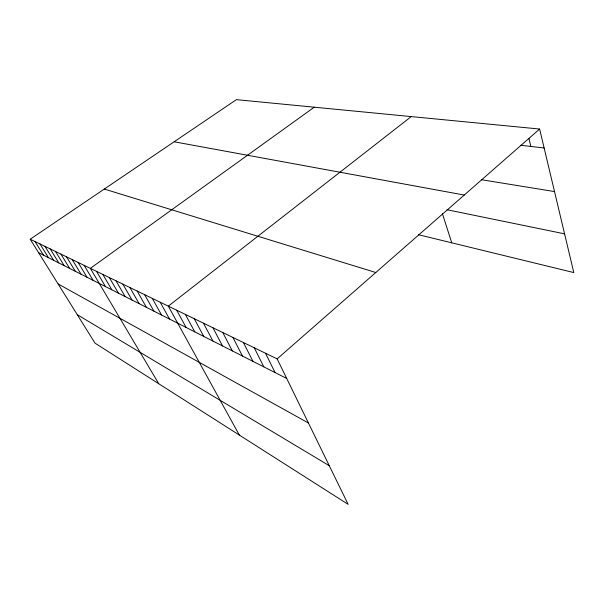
<?xml version="1.0" encoding="UTF-8"?>
<svg xmlns="http://www.w3.org/2000/svg" width="604" height="604" viewBox="0 0 604 604"><rect width="100%" height="100%" fill="white"/><g stroke="black" fill="none" stroke-linecap="round" stroke-linejoin="round"><path stroke-width="0.91" d="M539.629 129.037L236.391 99.645L30.2 239.214L277.153 358.889L539.629 129.037L573.8 272.57L418.346 234.684M411.233 116.595L168.305 306.145L239.312 435.046M314.261 107.195L90.343 268.365L158.746 383.736M520.754 145.262L544.144 148.003M481.456 179.713L554.517 191.566M174.141 141.781L464.242 195.047M447.02 209.731L564.581 233.846M104.303 189.06L375.794 272.51M38.596 252.683L286.704 378.466M58.082 283.918L308.44 423.019M77.244 314.646L329.271 465.714M30.2 239.214L95.032 343.163L348.131 504.355L277.153 358.889M35.024 241.555L43.473 255.152M39.97 243.948L48.463 257.682M45.028 246.402L53.575 260.279M50.208 248.916L58.807 262.929M55.523 251.491L64.167 265.647M60.959 254.125L69.664 268.433M66.538 256.828L75.289 271.287M72.261 259.599L81.064 274.208M78.135 262.446L86.984 277.213M84.16 265.367L93.054 280.294M96.504 271.347L105.496 286.598M102.831 274.412L111.868 289.829M109.324 277.561L118.407 293.144M115.998 280.792L125.119 296.549M122.854 284.114L132.019 300.045M129.898 287.534L139.109 303.638M137.146 291.045L146.394 307.33M144.598 294.654L153.892 311.136M152.268 298.376L161.6 315.039M160.173 302.204L169.535 319.063M176.693 310.207L186.123 327.474M185.337 314.397L194.798 331.875M194.254 318.723L203.737 336.405M203.457 323.178L212.963 341.086M212.955 327.783L222.491 345.911M222.77 332.54L232.321 350.894M232.917 337.455L242.476 356.043M243.412 342.543L252.97 361.366M254.269 347.806L263.835 366.87M265.503 353.249L275.069 372.57M442.407 213.688L451.762 242.831M528.9 138.429L530.878 146.447"/></g></svg>
